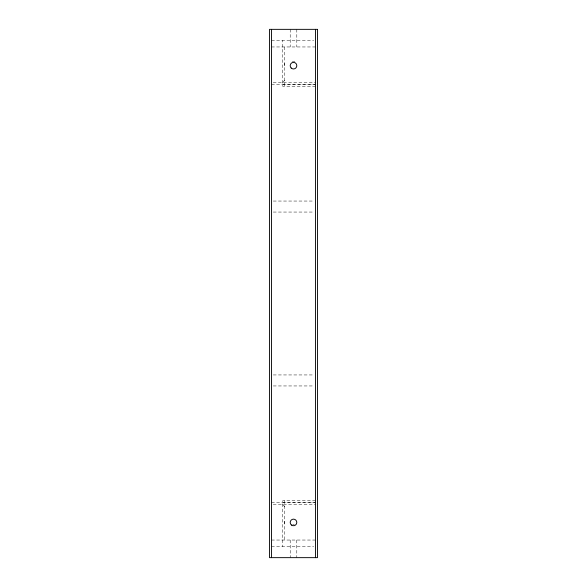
<?xml version="1.0" encoding="UTF-8"?>
<svg xmlns="http://www.w3.org/2000/svg" width="587" height="587" viewBox="0 0 587 587"><rect width="100%" height="100%" fill="white"/><g stroke="black" fill="none" stroke-linecap="round" stroke-linejoin="round"><path stroke-width="0.44" stroke-dasharray="2.94 2.2" d="M284.746 63.249L284.746 65.737M284.746 521.263L284.746 523.751M282.765 82.268L284.746 80.287M271.488 40.356L313.715 40.356M271.488 46.96L315.512 46.96M273.219 82.268L315.512 82.268M282.765 84.249L315.512 84.249M271.488 84.381L315.512 84.381M315.512 86.362L282.765 86.362L282.765 40.356M273.285 201.048L313.715 201.048M273.285 212.054L313.715 212.054M273.285 374.946L313.715 374.946M273.285 385.952L313.715 385.952M315.512 500.638L282.765 500.638L282.765 546.644M271.488 502.619L315.512 502.619M282.765 502.751L315.512 502.751M273.219 504.732L315.512 504.732M271.488 540.04L315.512 540.04M271.488 546.644L313.715 546.644M282.765 504.732L284.746 506.713M296.802 29.35L296.802 46.96M296.78 540.04L296.802 557.65M290.22 29.35L290.198 46.96M290.198 540.04L290.22 557.65M284.746 46.96L284.746 86.362M284.746 500.638L284.746 540.04M292.297 61.496A3.302 3.302 0 0 1 294.821 61.547M294.351 524.521A3.302 3.302 0 0 1 292.649 524.521"/><path stroke-width="0.88" d="M315.512 29.35L315.512 557.65M271.488 29.35L271.488 557.65M317.494 29.35L269.506 29.35L269.506 557.65L317.494 557.65L317.494 29.35M291.541 525.086A3.302 3.302 0 0 0 296.78 522.797A3.302 3.302 0 0 0 292.179 519.407A3.302 3.302 0 0 0 291.541 525.086M291.167 68.004A3.302 3.302 0 0 0 296.692 66.522A3.302 3.302 0 0 0 292.649 62.479A3.302 3.302 0 0 0 291.167 68.004"/></g></svg>
